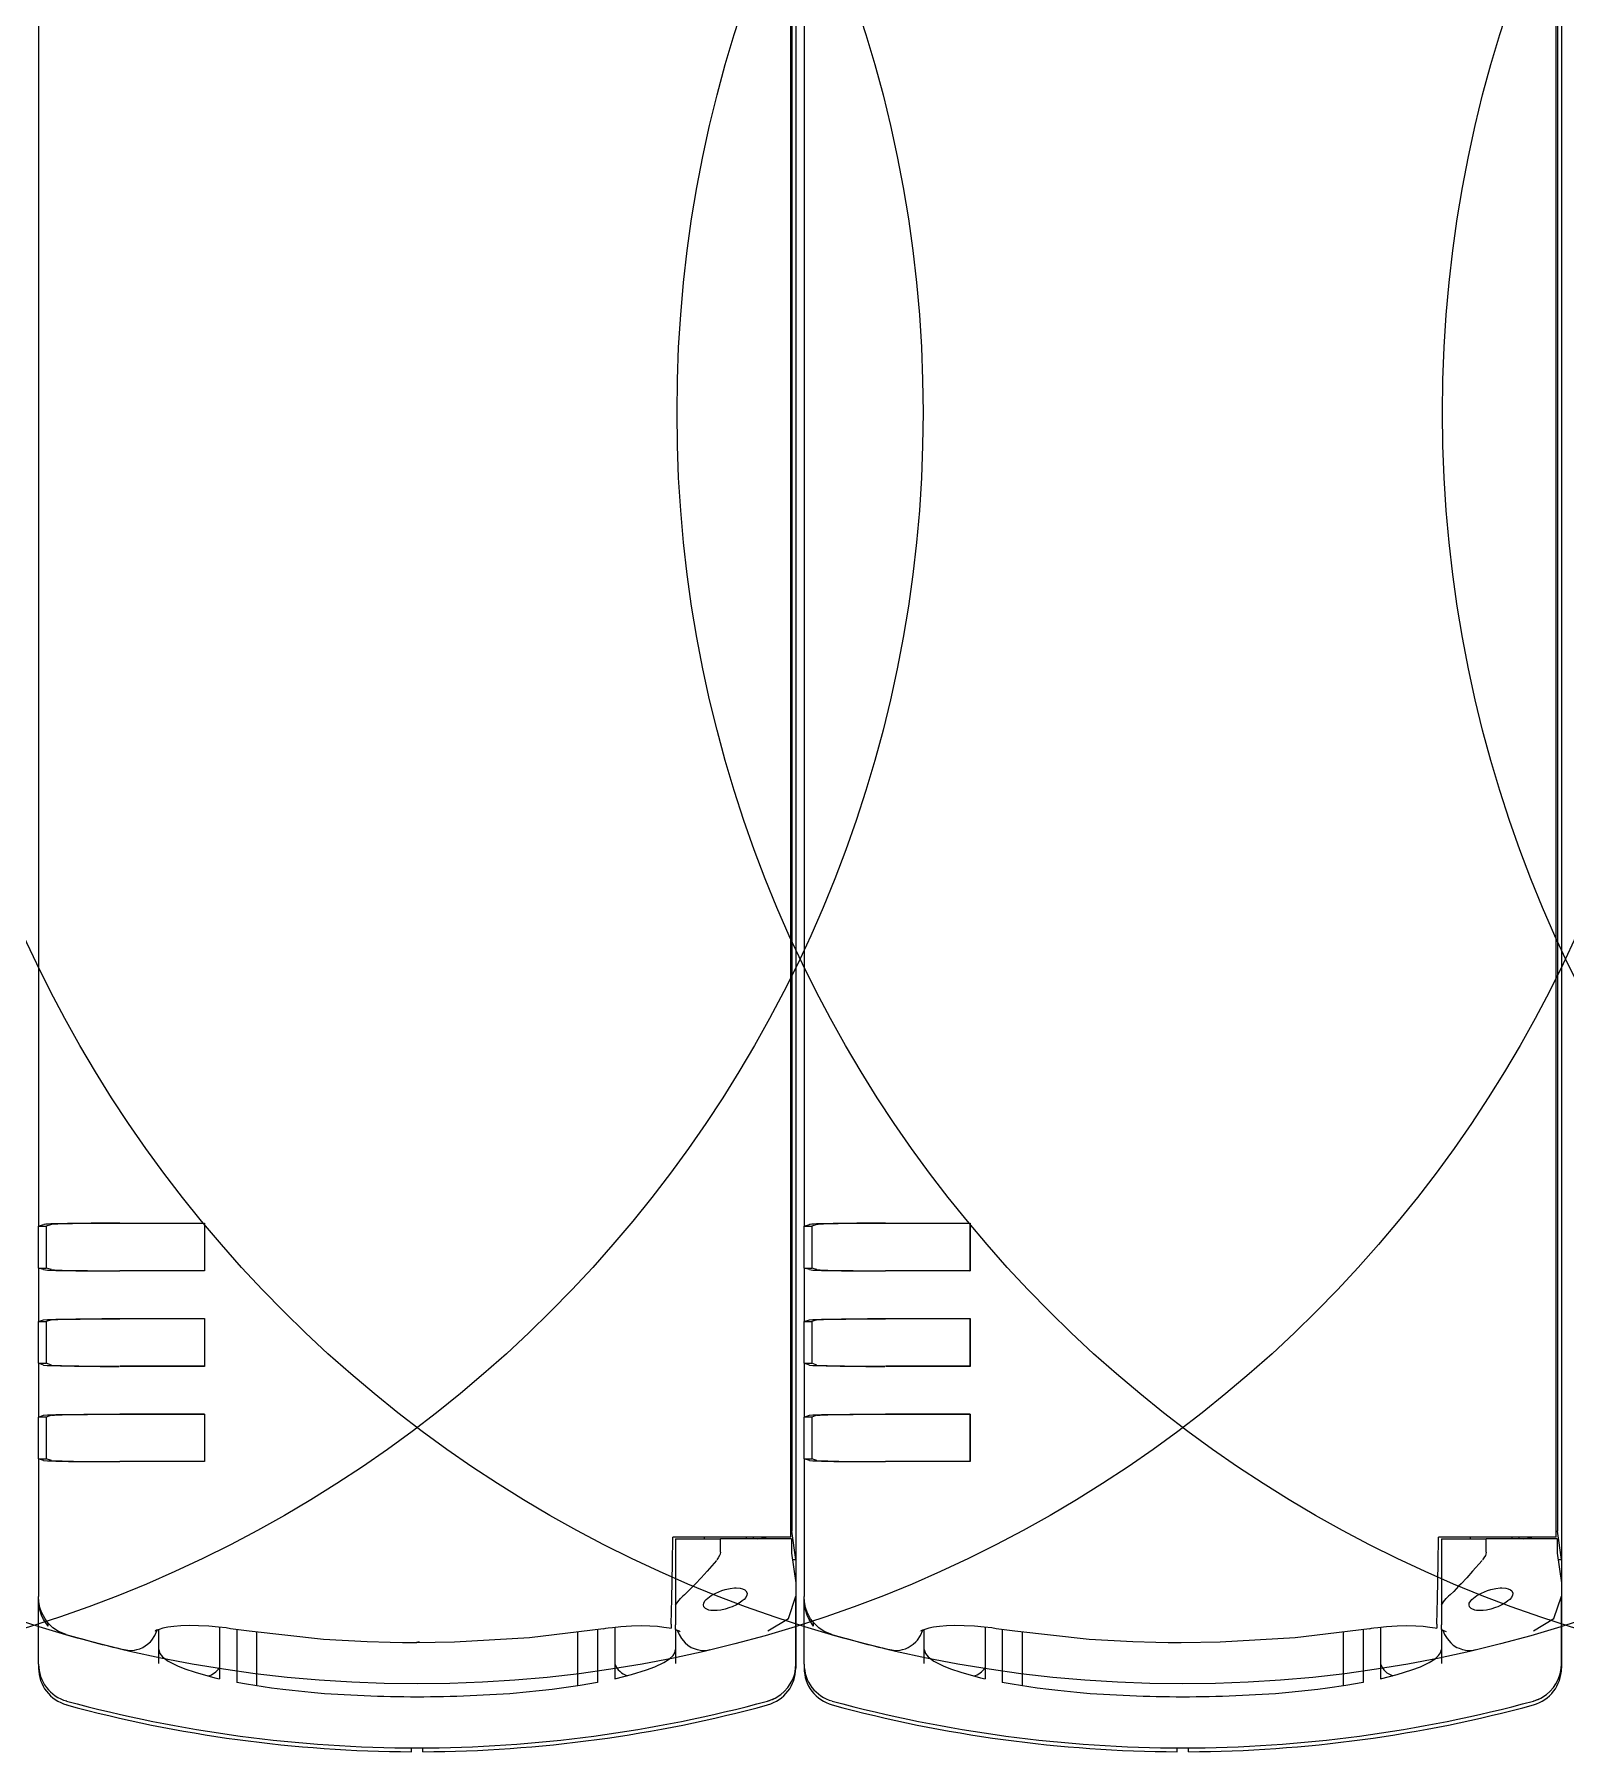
# Model space of a CAD drawing. Header units: millimetres. Extents: x -6000 to 26000, y -6000 to 26000.
# Drawn here: x 114.29 to 125.45, y -4552.79 to -4540.27 of the extents above; entities that cross this region are included whole.
import ezdxf

# ---------------------------------------------------------------- set-up
doc = ezdxf.new("R2010")
doc.units = ezdxf.units.MM
doc.header["$MEASUREMENT"] = 0
doc.layers.add('Чертеж и Рисунок_Ном._пера__7', color=7, linetype='Continuous', lineweight=15)

msp = doc.modelspace()

# ---------------------------------------------------------------- linework, layer by layer
at = {"layer": 'Чертеж и Рисунок_Ном._пера__7', "color": 7, "linetype": 'Continuous', "lineweight": 15}
for p, q in [((119.842, -4534.96), (119.842, -4551.391)), ((125.424, -4534.96), (125.424, -4551.391)), ((119.812, -4535.301), (119.812, -4551.186)), ((125.395, -4535.301), (125.395, -4551.186)), ((114.319, -4539.876), (114.319, -4548.962)), ((119.804, -4551.228), (119.804, -4539.889)), ((119.902, -4539.876), (119.902, -4548.962)), ((125.386, -4551.228), (125.386, -4539.889)), ((114.319, -4548.962), (114.357, -4548.949)), ((114.319, -4548.962), (114.375, -4548.962)), ((114.319, -4549.266), (114.319, -4548.962)), ((114.413, -4548.949), (114.375, -4548.962)), ((114.375, -4548.962), (114.375, -4549.266)), ((114.913, -4548.94), (115.529, -4548.94)), ((115.529, -4548.941), (114.913, -4548.941)), ((115.529, -4548.94), (115.529, -4548.941)), ((115.529, -4548.94), (115.529, -4549.287)), ((115.529, -4548.941), (115.529, -4549.286)), ((119.902, -4548.962), (119.94, -4548.949)), ((119.902, -4548.962), (119.958, -4548.962)), ((119.902, -4549.266), (119.902, -4548.962)), ((119.995, -4548.949), (119.958, -4548.962)), ((119.958, -4548.962), (119.958, -4549.266)), ((120.496, -4548.94), (121.112, -4548.94)), ((121.111, -4548.941), (120.496, -4548.941)), ((121.112, -4548.94), (121.111, -4548.941)), ((121.111, -4548.941), (121.111, -4549.286)), ((121.112, -4548.94), (121.112, -4549.287)), ((114.319, -4549.266), (114.319, -4549.657)), ((114.319, -4549.266), (114.375, -4549.266)), ((114.357, -4549.278), (114.319, -4549.266)), ((114.413, -4549.278), (114.375, -4549.266)), ((115.529, -4549.286), (114.913, -4549.286)), ((115.529, -4549.287), (114.913, -4549.287)), ((115.529, -4549.286), (115.529, -4549.287)), ((119.902, -4549.266), (119.902, -4549.657)), ((119.902, -4549.266), (119.958, -4549.266)), ((119.94, -4549.278), (119.902, -4549.266)), ((119.995, -4549.278), (119.958, -4549.266)), ((121.111, -4549.286), (120.496, -4549.286)), ((121.112, -4549.287), (120.496, -4549.287)), ((121.111, -4549.286), (121.112, -4549.287)), ((114.319, -4549.657), (114.357, -4549.644)), ((114.319, -4549.657), (114.375, -4549.657)), ((114.319, -4549.961), (114.319, -4549.657)), ((114.413, -4549.644), (114.375, -4549.657)), ((114.375, -4549.657), (114.375, -4549.961)), ((114.913, -4549.635), (115.529, -4549.635)), ((115.529, -4549.636), (114.913, -4549.636)), ((115.529, -4549.635), (115.529, -4549.636)), ((115.529, -4549.635), (115.529, -4549.983)), ((115.529, -4549.636), (115.529, -4549.982)), ((119.902, -4549.657), (119.94, -4549.644)), ((119.902, -4549.657), (119.958, -4549.657)), ((119.902, -4549.961), (119.902, -4549.657)), ((119.995, -4549.644), (119.958, -4549.657)), ((119.958, -4549.657), (119.958, -4549.961)), ((120.496, -4549.635), (121.112, -4549.635)), ((121.111, -4549.636), (120.496, -4549.636)), ((121.112, -4549.635), (121.111, -4549.636)), ((121.111, -4549.636), (121.111, -4549.982)), ((121.112, -4549.635), (121.112, -4549.983)), ((114.357, -4549.974), (114.319, -4549.961)), ((114.319, -4549.961), (114.375, -4549.961)), ((114.319, -4549.961), (114.319, -4550.353)), ((114.413, -4549.974), (114.375, -4549.961)), ((115.529, -4549.982), (114.913, -4549.982)), ((115.529, -4549.983), (114.913, -4549.983)), ((115.529, -4549.983), (115.529, -4549.982)), ((119.94, -4549.974), (119.902, -4549.961)), ((119.902, -4549.961), (119.958, -4549.961)), ((119.902, -4549.961), (119.902, -4550.353)), ((119.995, -4549.974), (119.958, -4549.961)), ((121.111, -4549.982), (120.496, -4549.982)), ((121.112, -4549.983), (120.496, -4549.983)), ((121.112, -4549.983), (121.111, -4549.982)), ((114.319, -4550.353), (114.357, -4550.34)), ((114.375, -4550.353), (114.319, -4550.353)), ((114.319, -4550.657), (114.319, -4550.353)), ((114.413, -4550.34), (114.375, -4550.353)), ((114.375, -4550.353), (114.375, -4550.657)), ((114.913, -4550.331), (115.529, -4550.331)), ((115.529, -4550.332), (114.913, -4550.332)), ((115.529, -4550.331), (115.529, -4550.678)), ((115.529, -4550.331), (115.529, -4550.332)), ((115.529, -4550.332), (115.529, -4550.677)), ((119.902, -4550.353), (119.94, -4550.34)), ((119.958, -4550.353), (119.902, -4550.353)), ((119.902, -4550.657), (119.902, -4550.353)), ((119.995, -4550.34), (119.958, -4550.353)), ((119.958, -4550.353), (119.958, -4550.657)), ((120.496, -4550.331), (121.112, -4550.331)), ((121.111, -4550.332), (120.496, -4550.332)), ((121.112, -4550.331), (121.111, -4550.332)), ((121.111, -4550.332), (121.111, -4550.677)), ((121.112, -4550.331), (121.112, -4550.678)), ((114.357, -4550.669), (114.319, -4550.657)), ((114.319, -4550.657), (114.375, -4550.657)), ((114.319, -4550.657), (114.319, -4551.661)), ((114.413, -4550.669), (114.375, -4550.657)), ((115.529, -4550.677), (114.913, -4550.677)), ((115.529, -4550.678), (114.913, -4550.678)), ((115.529, -4550.678), (115.529, -4550.677)), ((119.94, -4550.669), (119.902, -4550.657)), ((119.902, -4550.657), (119.958, -4550.657)), ((119.902, -4550.657), (119.902, -4551.661)), ((119.995, -4550.669), (119.958, -4550.657)), ((121.111, -4550.677), (120.496, -4550.677)), ((121.112, -4550.678), (120.496, -4550.678)), ((121.112, -4550.678), (121.111, -4550.677)), ((118.941, -4551.418), (118.944, -4551.228)), ((119.248, -4551.228), (118.944, -4551.228)), ((118.965, -4551.242), (119.291, -4551.242)), ((118.965, -4551.242), (118.965, -4551.724)), ((119.174, -4551.228), (119.174, -4551.242)), ((119.804, -4551.228), (119.248, -4551.228)), ((119.291, -4551.339), (119.291, -4551.242)), ((119.804, -4551.242), (119.291, -4551.242)), ((119.48, -4551.228), (119.48, -4551.242)), ((119.533, -4551.242), (119.533, -4551.228)), ((119.804, -4551.186), (119.812, -4551.186)), ((119.811, -4551.242), (119.804, -4551.242)), ((119.811, -4551.242), (119.811, -4551.346)), ((119.842, -4551.391), (119.812, -4551.186)), ((124.524, -4551.418), (124.527, -4551.228)), ((124.831, -4551.228), (124.527, -4551.228)), ((124.548, -4551.242), (124.874, -4551.242)), ((124.548, -4551.242), (124.548, -4551.724)), ((124.757, -4551.228), (124.757, -4551.242)), ((125.386, -4551.228), (124.831, -4551.228)), ((124.874, -4551.339), (124.874, -4551.242)), ((125.386, -4551.242), (124.874, -4551.242)), ((125.063, -4551.228), (125.063, -4551.242)), ((125.116, -4551.242), (125.116, -4551.228)), ((125.386, -4551.186), (125.395, -4551.186)), ((125.393, -4551.242), (125.386, -4551.242)), ((125.393, -4551.242), (125.393, -4551.346)), ((125.424, -4551.391), (125.395, -4551.186)), ((119.811, -4551.346), (119.842, -4551.561)), ((125.393, -4551.346), (125.424, -4551.561)), ((118.937, -4551.678), (118.941, -4551.418)), ((119.817, -4551.391), (119.842, -4551.391)), ((119.842, -4551.391), (119.842, -4551.561)), ((124.519, -4551.678), (124.524, -4551.418)), ((125.4, -4551.391), (125.424, -4551.391)), ((125.424, -4551.391), (125.424, -4551.561)), ((119.842, -4551.561), (119.842, -4551.658)), ((125.424, -4551.561), (125.424, -4551.658)), ((114.319, -4551.684), (114.319, -4551.661)), ((114.319, -4552.155), (114.319, -4551.684)), ((118.933, -4551.864), (118.937, -4551.678)), ((118.965, -4551.724), (118.965, -4551.869)), ((119.842, -4551.658), (119.842, -4552.183)), ((119.842, -4552.155), (119.842, -4551.658)), ((119.902, -4551.684), (119.902, -4551.661)), ((119.902, -4552.155), (119.902, -4551.684)), ((124.516, -4551.864), (124.519, -4551.678)), ((124.548, -4551.724), (124.548, -4551.869)), ((125.424, -4551.658), (125.424, -4552.183)), ((125.424, -4552.155), (125.424, -4551.658)), ((114.389, -4551.878), (114.389, -4551.853)), ((118.933, -4551.864), (118.933, -4551.893)), ((118.965, -4551.902), (118.965, -4551.869)), ((118.965, -4551.896), (118.965, -4551.869)), ((119.971, -4551.878), (119.971, -4551.853)), ((124.516, -4551.864), (124.515, -4551.893)), ((124.548, -4551.902), (124.548, -4551.869)), ((124.548, -4551.896), (124.548, -4551.869)), ((115.162, -4551.917), (115.162, -4551.917)), ((115.196, -4552.149), (115.196, -4551.902)), ((115.639, -4551.885), (115.639, -4552.262)), ((115.765, -4551.902), (115.765, -4552.288)), ((115.911, -4552.313), (115.911, -4551.923)), ((118.25, -4551.923), (118.25, -4552.313)), ((118.396, -4551.902), (118.396, -4552.288)), ((118.522, -4551.885), (118.522, -4552.262)), ((118.965, -4551.896), (118.965, -4552.149)), ((120.744, -4551.917), (120.744, -4551.917)), ((120.778, -4552.149), (120.778, -4551.902)), ((121.222, -4551.885), (121.222, -4552.262)), ((121.347, -4551.902), (121.347, -4552.288)), ((121.493, -4552.313), (121.493, -4551.923)), ((123.833, -4551.923), (123.833, -4552.313)), ((123.979, -4551.902), (123.979, -4552.288)), ((124.105, -4551.885), (124.105, -4552.262)), ((124.548, -4551.896), (124.548, -4552.149)), ((114.941, -4552.049), (114.941, -4552.049)), ((120.524, -4552.049), (120.524, -4552.049)), ((114.319, -4552.155), (114.319, -4552.183)), ((119.842, -4552.155), (119.842, -4552.155)), ((119.842, -4552.155), (119.842, -4552.155)), ((119.902, -4552.155), (119.902, -4552.183)), ((125.424, -4552.155), (125.424, -4552.155)), ((125.424, -4552.155), (125.424, -4552.155)), ((117.039, -4552.793), (117.039, -4552.765)), ((117.122, -4552.793), (117.122, -4552.765)), ((122.621, -4552.793), (122.621, -4552.765)), ((122.705, -4552.793), (122.705, -4552.765))]:
    msp.add_line(p, q, dxfattribs=at)
at = {"layer": 'Чертеж и Рисунок_Ном._пера__7', "color": 7, "linetype": 'Continuous', "lineweight": 15, "flags": 128}
for points in [[(114.357, -4549.278), (114.384, -4549.281), (114.41, -4549.282), (114.445, -4549.283), (114.488, -4549.284), (114.537, -4549.285), (114.591, -4549.286), (114.651, -4549.286), (114.715, -4549.287), (114.781, -4549.287), (114.849, -4549.287), (114.913, -4549.287)], [(114.413, -4549.278), (114.437, -4549.28), (114.46, -4549.281), (114.492, -4549.282), (114.53, -4549.283), (114.574, -4549.284), (114.623, -4549.285), (114.677, -4549.285), (114.734, -4549.286), (114.793, -4549.286), (114.854, -4549.286), (114.913, -4549.286)], [(119.94, -4549.278), (119.966, -4549.281), (119.993, -4549.282), (120.028, -4549.283), (120.07, -4549.284), (120.119, -4549.285), (120.174, -4549.286), (120.234, -4549.286), (120.297, -4549.287), (120.364, -4549.287), (120.431, -4549.287), (120.496, -4549.287)], [(119.995, -4549.278), (120.019, -4549.28), (120.043, -4549.281), (120.074, -4549.282), (120.112, -4549.283), (120.156, -4549.284), (120.206, -4549.285), (120.259, -4549.285), (120.316, -4549.286), (120.376, -4549.286), (120.437, -4549.286), (120.496, -4549.286)], [(114.357, -4549.644), (114.384, -4549.642), (114.41, -4549.641), (114.445, -4549.64), (114.488, -4549.639), (114.537, -4549.638), (114.591, -4549.637), (114.651, -4549.636), (114.715, -4549.636), (114.781, -4549.635), (114.849, -4549.635), (114.913, -4549.635)], [(114.413, -4549.644), (114.437, -4549.642), (114.46, -4549.641), (114.492, -4549.64), (114.53, -4549.639), (114.574, -4549.638), (114.623, -4549.638), (114.677, -4549.637), (114.734, -4549.637), (114.793, -4549.636), (114.854, -4549.636), (114.913, -4549.636)], [(119.94, -4549.644), (119.966, -4549.642), (119.993, -4549.641), (120.028, -4549.64), (120.07, -4549.639), (120.119, -4549.638), (120.174, -4549.637), (120.234, -4549.636), (120.297, -4549.636), (120.364, -4549.635), (120.431, -4549.635), (120.496, -4549.635)], [(119.995, -4549.644), (120.019, -4549.642), (120.043, -4549.641), (120.074, -4549.64), (120.112, -4549.639), (120.156, -4549.638), (120.206, -4549.638), (120.259, -4549.637), (120.316, -4549.637), (120.376, -4549.636), (120.437, -4549.636), (120.496, -4549.636)], [(114.357, -4549.974), (114.382, -4549.976), (114.407, -4549.977), (114.44, -4549.978), (114.481, -4549.979), (114.528, -4549.98), (114.581, -4549.981), (114.64, -4549.982), (114.703, -4549.982), (114.769, -4549.983), (114.837, -4549.983), (114.907, -4549.983)], [(114.413, -4549.974), (114.435, -4549.976), (114.458, -4549.977), (114.487, -4549.978), (114.524, -4549.979), (114.566, -4549.98), (114.614, -4549.98), (114.667, -4549.981), (114.724, -4549.981), (114.783, -4549.982), (114.845, -4549.982), (114.908, -4549.982)], [(119.94, -4549.974), (119.965, -4549.976), (119.99, -4549.977), (120.023, -4549.978), (120.063, -4549.979), (120.11, -4549.98), (120.164, -4549.981), (120.222, -4549.982), (120.285, -4549.982), (120.352, -4549.983), (120.42, -4549.983), (120.49, -4549.983)], [(119.995, -4549.974), (120.018, -4549.976), (120.04, -4549.977), (120.07, -4549.978), (120.106, -4549.979), (120.149, -4549.98), (120.197, -4549.98), (120.25, -4549.981), (120.306, -4549.981), (120.366, -4549.982), (120.428, -4549.982), (120.49, -4549.982)], [(114.357, -4550.34), (114.384, -4550.337), (114.41, -4550.336), (114.445, -4550.335), (114.488, -4550.334), (114.537, -4550.333), (114.591, -4550.333), (114.651, -4550.332), (114.715, -4550.331), (114.781, -4550.331), (114.849, -4550.331), (114.913, -4550.331)], [(114.413, -4550.34), (114.437, -4550.338), (114.46, -4550.337), (114.492, -4550.336), (114.53, -4550.335), (114.574, -4550.334), (114.623, -4550.333), (114.677, -4550.333), (114.734, -4550.332), (114.793, -4550.332), (114.854, -4550.332), (114.913, -4550.332)], [(119.94, -4550.34), (119.966, -4550.337), (119.993, -4550.336), (120.028, -4550.335), (120.07, -4550.334), (120.119, -4550.333), (120.174, -4550.333), (120.234, -4550.332), (120.297, -4550.331), (120.364, -4550.331), (120.431, -4550.331), (120.496, -4550.331)], [(119.995, -4550.34), (120.019, -4550.338), (120.043, -4550.337), (120.074, -4550.336), (120.112, -4550.335), (120.156, -4550.334), (120.206, -4550.333), (120.259, -4550.333), (120.316, -4550.332), (120.376, -4550.332), (120.437, -4550.332), (120.496, -4550.332)], [(114.357, -4550.669), (114.384, -4550.672), (114.41, -4550.673), (114.445, -4550.674), (114.488, -4550.675), (114.537, -4550.676), (114.591, -4550.677), (114.651, -4550.677), (114.715, -4550.678), (114.781, -4550.678), (114.849, -4550.678), (114.913, -4550.678)], [(114.413, -4550.669), (114.437, -4550.671), (114.46, -4550.672), (114.492, -4550.673), (114.53, -4550.674), (114.574, -4550.675), (114.623, -4550.676), (114.677, -4550.676), (114.734, -4550.677), (114.793, -4550.677), (114.854, -4550.677), (114.913, -4550.677)], [(119.94, -4550.669), (119.966, -4550.672), (119.993, -4550.673), (120.028, -4550.674), (120.07, -4550.675), (120.119, -4550.676), (120.174, -4550.677), (120.234, -4550.677), (120.297, -4550.678), (120.364, -4550.678), (120.431, -4550.678), (120.496, -4550.678)], [(119.995, -4550.669), (120.019, -4550.671), (120.043, -4550.672), (120.074, -4550.673), (120.112, -4550.674), (120.156, -4550.675), (120.206, -4550.676), (120.259, -4550.676), (120.316, -4550.677), (120.376, -4550.677), (120.437, -4550.677), (120.496, -4550.677)], [(119.291, -4551.339), (119.29, -4551.352), (119.286, -4551.362), (119.276, -4551.38), (119.266, -4551.394)], [(124.874, -4551.339), (124.872, -4551.352), (124.869, -4551.362), (124.859, -4551.38), (124.849, -4551.394)], [(119.262, -4551.398), (119.194, -4551.476), (119.15, -4551.524), (119.11, -4551.568), (119.092, -4551.587), (119.055, -4551.624), (119.03, -4551.649), (119.018, -4551.66)], [(124.845, -4551.398), (124.776, -4551.476), (124.733, -4551.524), (124.692, -4551.568), (124.674, -4551.587), (124.638, -4551.624), (124.612, -4551.649), (124.601, -4551.66)], [(119.167, -4551.723), (119.17, -4551.71), (119.179, -4551.693), (119.188, -4551.682), (119.225, -4551.654), (119.258, -4551.636), (119.302, -4551.618), (119.327, -4551.61)], [(119.327, -4551.61), (119.363, -4551.603), (119.394, -4551.599), (119.407, -4551.599), (119.435, -4551.601), (119.453, -4551.605), (119.469, -4551.612), (119.478, -4551.619), (119.487, -4551.636)], [(124.75, -4551.723), (124.752, -4551.71), (124.762, -4551.693), (124.771, -4551.682), (124.807, -4551.654), (124.84, -4551.636), (124.884, -4551.618), (124.91, -4551.61)], [(124.91, -4551.61), (124.946, -4551.603), (124.977, -4551.599), (124.99, -4551.599), (125.018, -4551.601), (125.035, -4551.605), (125.052, -4551.612), (125.061, -4551.619), (125.069, -4551.636)], [(114.52, -4551.938), (114.466, -4551.916), (114.425, -4551.889), (114.391, -4551.856), (114.367, -4551.824), (114.341, -4551.775), (114.33, -4551.742), (114.322, -4551.701), (114.319, -4551.661)], [(114.389, -4551.878), (114.356, -4551.829), (114.341, -4551.798), (114.328, -4551.759), (114.32, -4551.702), (114.319, -4551.684)], [(118.965, -4551.724), (118.981, -4551.7), (119.001, -4551.676), (119.018, -4551.66)], [(119.327, -4551.753), (119.294, -4551.76), (119.269, -4551.763), (119.25, -4551.764), (119.222, -4551.763), (119.208, -4551.76), (119.183, -4551.75), (119.17, -4551.737), (119.167, -4551.723)], [(119.487, -4551.64), (119.485, -4551.651), (119.476, -4551.669), (119.464, -4551.683), (119.451, -4551.694), (119.436, -4551.706), (119.408, -4551.722), (119.377, -4551.736), (119.361, -4551.742), (119.327, -4551.753)], [(119.637, -4551.912), (119.787, -4551.822), (119.842, -4551.658)], [(120.103, -4551.938), (120.049, -4551.916), (120.008, -4551.889), (119.974, -4551.856), (119.949, -4551.824), (119.924, -4551.775), (119.913, -4551.742), (119.905, -4551.701), (119.902, -4551.661)], [(119.971, -4551.878), (119.938, -4551.829), (119.924, -4551.798), (119.911, -4551.759), (119.902, -4551.702), (119.902, -4551.684)], [(124.548, -4551.724), (124.563, -4551.7), (124.584, -4551.676), (124.601, -4551.66)], [(124.91, -4551.753), (124.877, -4551.76), (124.852, -4551.763), (124.832, -4551.764), (124.804, -4551.763), (124.791, -4551.76), (124.765, -4551.75), (124.753, -4551.737), (124.75, -4551.723)], [(125.07, -4551.64), (125.068, -4551.651), (125.059, -4551.669), (125.047, -4551.683), (125.034, -4551.694), (125.019, -4551.706), (124.99, -4551.722), (124.96, -4551.736), (124.944, -4551.742), (124.91, -4551.753)], [(125.219, -4551.912), (125.369, -4551.822), (125.424, -4551.658)], [(114.944, -4552.049), (114.985, -4552.055), (115.02, -4552.052), (115.037, -4552.049), (115.058, -4552.042), (115.079, -4552.034), (115.115, -4552.01), (115.135, -4551.992), (115.145, -4551.98), (115.168, -4551.945), (115.185, -4551.906)], [(115.72, -4551.896), (115.688, -4551.891), (115.632, -4551.884), (115.561, -4551.878), (115.486, -4551.874), (115.418, -4551.873), (115.358, -4551.876), (115.306, -4551.88), (115.263, -4551.886), (115.227, -4551.893), (115.2, -4551.901), (115.181, -4551.907), (115.169, -4551.913)], [(118.44, -4551.896), (117.899, -4551.962), (117.353, -4551.995), (117.07, -4552), (117.078, -4551.994), (117.094, -4551.993), (117.068, -4552), (117.056, -4551.999), (117.043, -4551.999), (117.019, -4551.999), (116.973, -4551.999), (116.884, -4551.997), (116.716, -4551.992), (116.398, -4551.974), (115.855, -4551.915), (115.72, -4551.896)], [(118.44, -4551.896), (118.456, -4551.893), (118.472, -4551.891), (118.504, -4551.887), (118.566, -4551.88), (118.644, -4551.875), (118.715, -4551.873), (118.778, -4551.874), (118.833, -4551.878), (118.88, -4551.884), (118.919, -4551.89), (118.933, -4551.893)], [(118.965, -4551.902), (118.976, -4551.906), (118.99, -4551.911), (118.999, -4551.916)], [(118.976, -4551.906), (118.99, -4551.939), (119.007, -4551.968), (119.034, -4552), (119.053, -4552.015), (119.078, -4552.032), (119.094, -4552.039), (119.121, -4552.048), (119.155, -4552.054), (119.192, -4552.054), (119.217, -4552.049)], [(120.527, -4552.049), (120.567, -4552.055), (120.602, -4552.052), (120.619, -4552.049), (120.641, -4552.042), (120.661, -4552.034), (120.698, -4552.01), (120.717, -4551.992), (120.728, -4551.98), (120.751, -4551.945), (120.767, -4551.906)], [(121.303, -4551.896), (121.271, -4551.891), (121.215, -4551.884), (121.144, -4551.878), (121.069, -4551.874), (121.001, -4551.873), (120.941, -4551.876), (120.889, -4551.88), (120.845, -4551.886), (120.81, -4551.893), (120.783, -4551.901), (120.764, -4551.907), (120.751, -4551.913)], [(124.023, -4551.896), (123.481, -4551.962), (122.936, -4551.995), (122.652, -4552), (122.639, -4551.999), (122.626, -4551.999), (122.602, -4551.999), (122.555, -4551.999), (122.467, -4551.997), (122.299, -4551.992), (121.981, -4551.974), (121.438, -4551.915), (121.303, -4551.896)], [(124.023, -4551.896), (124.039, -4551.893), (124.055, -4551.891), (124.086, -4551.887), (124.149, -4551.88), (124.227, -4551.875), (124.297, -4551.873), (124.361, -4551.874), (124.416, -4551.878), (124.463, -4551.884), (124.502, -4551.89), (124.515, -4551.893)], [(124.548, -4551.902), (124.558, -4551.906), (124.572, -4551.911), (124.582, -4551.916)], [(124.559, -4551.906), (124.572, -4551.939), (124.59, -4551.968), (124.617, -4552), (124.635, -4552.015), (124.661, -4552.032), (124.677, -4552.039), (124.703, -4552.048), (124.737, -4552.054), (124.775, -4552.054), (124.8, -4552.049)], [(115.196, -4552.049), (115.205, -4552.078), (115.224, -4552.102), (115.265, -4552.132), (115.332, -4552.167), (115.387, -4552.189), (115.461, -4552.214), (115.605, -4552.254), (115.639, -4552.262)], [(118.522, -4552.262), (118.644, -4552.231), (118.752, -4552.197), (118.814, -4552.173), (118.878, -4552.142), (118.92, -4552.116), (118.946, -4552.092), (118.96, -4552.071), (118.965, -4552.049)], [(120.778, -4552.049), (120.787, -4552.078), (120.807, -4552.102), (120.847, -4552.132), (120.915, -4552.167), (120.969, -4552.189), (121.044, -4552.214), (121.188, -4552.254), (121.222, -4552.262)], [(124.105, -4552.262), (124.227, -4552.231), (124.334, -4552.197), (124.397, -4552.173), (124.46, -4552.142), (124.503, -4552.116), (124.528, -4552.092), (124.543, -4552.071), (124.548, -4552.049)], [(119.636, -4552.424), (119.691, -4552.402), (119.733, -4552.376), (119.757, -4552.355), (119.784, -4552.325), (119.801, -4552.299), (119.819, -4552.266), (119.833, -4552.225), (119.84, -4552.186), (119.842, -4552.155)], [(125.219, -4552.424), (125.274, -4552.402), (125.315, -4552.376), (125.34, -4552.355), (125.366, -4552.325), (125.384, -4552.299), (125.401, -4552.266), (125.415, -4552.225), (125.422, -4552.186), (125.424, -4552.155)], [(116.308, -4552.361), (116.168, -4552.347), (116.102, -4552.34), (116.019, -4552.329), (115.836, -4552.301), (115.765, -4552.288)], [(118.396, -4552.288), (118.269, -4552.31), (118.134, -4552.33), (118.065, -4552.339), (117.994, -4552.347), (117.852, -4552.361)], [(121.891, -4552.361), (121.751, -4552.347), (121.685, -4552.34), (121.602, -4552.329), (121.418, -4552.301), (121.347, -4552.288)], [(123.979, -4552.288), (123.851, -4552.31), (123.717, -4552.33), (123.647, -4552.339), (123.577, -4552.347), (123.435, -4552.361)], [(119.638, -4552.423), (119.649, -4552.42), (119.66, -4552.416), (119.671, -4552.412), (119.682, -4552.407), (119.692, -4552.402)], [(125.22, -4552.423), (125.231, -4552.42), (125.243, -4552.416), (125.253, -4552.412), (125.264, -4552.407), (125.275, -4552.402)]]:
    msp.add_lwpolyline(points, dxfattribs=at)
at = {"layer": 'Чертеж и Рисунок_Ном._пера__7', "color": 7, "linetype": 'Continuous', "lineweight": 15}
for centre in [(111.498, -4543.028), (117.08, -4543.028), (122.663, -4543.028), (128.246, -4543.028), (133.828, -4543.028)]:
    msp.add_circle(centre, 9.271, dxfattribs=at)
for centre, radius, start, end in [((117.08, -4543.028), 9.271, 253.9693, 256.6757), ((117.08, -4543.028), 9.271, 253.9963, 256.6584), ((122.663, -4543.028), 9.271, 253.9693, 256.6757), ((122.663, -4543.028), 9.271, 253.9963, 256.6584), ((114.598, -4552.155), 0.278, 180, 254.7815), ((114.598, -4552.183), 0.278, 180, 254.7815), ((115.522, -4552.106), 0.139, 283.743, 327.2931), ((118.653, -4552.106), 0.139, 199.7042, 253.3252), ((119.563, -4552.183), 0.278, 285.2185, 0), ((120.18, -4552.155), 0.278, 180, 254.7815), ((120.18, -4552.183), 0.278, 180, 254.7815), ((121.105, -4552.106), 0.139, 283.743, 327.2931), ((124.235, -4552.106), 0.139, 199.7042, 253.3252), ((125.146, -4552.183), 0.278, 285.2185, 0), ((117.08, -4543.028), 9.364, 265.2712, 270), ((117.08, -4543.028), 9.364, 270, 274.7288), ((122.663, -4543.028), 9.364, 265.2712, 270), ((122.663, -4543.028), 9.364, 270, 274.7288), ((117.08, -4543.028), 9.737, 254.7815, 270), ((117.08, -4543.056), 9.737, 254.7815, 269.7544), ((117.08, -4543.028), 9.737, 270, 285.2185), ((117.08, -4543.056), 9.737, 270.2456, 285.2185), ((122.663, -4543.028), 9.737, 254.7815, 270), ((122.663, -4543.056), 9.737, 254.7815, 269.7544), ((122.663, -4543.028), 9.737, 270, 285.2185), ((122.663, -4543.056), 9.737, 270.2456, 285.2185)]:
    msp.add_arc(centre, radius, start, end, dxfattribs=at)
for centre, major_axis, ratio, start_param, end_param in [((114.913, -4548.949), (0.556, 0), 0.017455, 1.570796, 3.089233), ((114.913, -4548.949), (-0.501, 0), 0.017455, 4.712389, 6.230825), ((120.496, -4548.949), (0.556, 0), 0.017455, 1.570796, 3.089233), ((120.496, -4548.949), (-0.501, 0), 0.017455, 4.712389, 6.230825), ((119.327, -4551.072), (-0.522, 0), 0.36397, 2.037482, 2.180534), ((124.91, -4551.072), (-0.522, 0), 0.36397, 2.037482, 2.180534)]:
    msp.add_ellipse(centre, major_axis=major_axis, ratio=ratio, start_param=start_param, end_param=end_param, dxfattribs=at)

doc.saveas('drawing.dxf')
